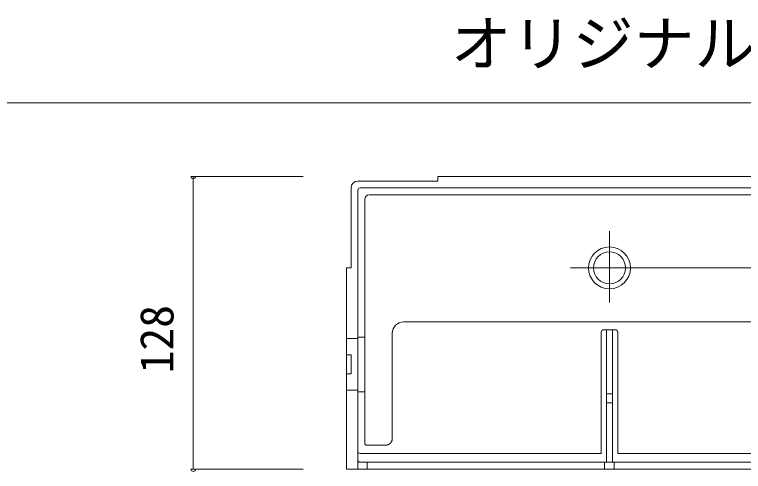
# Model space of a CAD drawing. Units: millimetres, scale not verified. Extents: x -6713 to 1917, y -1364 to 1364.
# Drawn here: x -6187.1 to -5868.4, y 1123.4 to 1323.1 of the extents above; entities that cross this region are included whole.
import ezdxf
from ezdxf.enums import TextEntityAlignment as Align

# ---------------------------------------------------------------- set-up
doc = ezdxf.new("R2010")
doc.units = ezdxf.units.MM
doc.header["$LTSCALE"] = 10
doc.linetypes.add('USER5', pattern=[24, 12, -5, 2, -5])
for name, color, linetype, lineweight in [('0-5_A-6', 7, 'Continuous', 18), ('0-8_A-A', 3, 'Continuous', 18), ('F-4', 7, 'Continuous', 18), ('F-6', 7, 'Continuous', 18)]:
    doc.layers.add(name, color=color, linetype=linetype, lineweight=lineweight)
doc.styles.add('ＭＳ ゴシック', font='')
doc.styles.get('ＭＳ ゴシック').set_extended_font_data('MS Gothic')

msp = doc.modelspace()

# ---------------------------------------------------------------- linework, layer by layer
at = {"layer": '0-5_A-6'}
for p, q in [((-6107.95, 1252.36), (-6109.95, 1252.36)), ((-6108.95, 1252.36), (-6108.95, 1124.36)), ((-6108.95, 1252.36), (-6060.95, 1252.36)), ((-6107.95, 1124.36), (-6109.95, 1124.36)), ((-6108.95, 1124.36), (-6060.95, 1124.36))]:
    msp.add_line(p, q, dxfattribs=at)
for centre in [(-6108.95, 1252.36), (-6108.95, 1124.36)]:
    msp.add_arc(centre, 1, 180, 0, dxfattribs=at)
at = {"layer": '0-8_A-A'}
for p, q in [((-6001.99, 1250.36), (-6001.99, 1252.36)), ((-5631.99, 1252.36), (-6001.99, 1252.36)), ((-6036.99, 1250.36), (-6001.99, 1250.36)), ((-6039.99, 1212.36), (-6039.99, 1247.36)), ((-6036.99, 1124.36), (-6036.99, 1246.36)), ((-6035.99, 1247.36), (-5597.99, 1247.36)), ((-6031.97, 1244.34), (-5602.3, 1244.34)), ((-6033.97, 1135.81), (-6033.97, 1242.34)), ((-6041.99, 1212.36), (-6041.99, 1124.36)), ((-6039.99, 1212.36), (-6041.99, 1212.36)), ((-6016.94, 1188.72), (-5817.99, 1188.72)), ((-6021.94, 1137.81), (-6021.94, 1183.72)), ((-5930.57, 1131.23), (-5930.57, 1184.3)), ((-5924.4, 1185.3), (-5929.57, 1185.3)), ((-5928.29, 1127.36), (-5928.29, 1185.3)), ((-5925.69, 1127.36), (-5925.69, 1185.3)), ((-5923.4, 1131.23), (-5923.4, 1184.3)), ((-6036.99, 1181.42), (-6041.99, 1181.42)), ((-6036.99, 1182.13), (-6033.97, 1182.13)), ((-6039.99, 1174.28), (-6041.99, 1174.28)), ((-6039.99, 1165.98), (-6039.99, 1174.28)), ((-6039.99, 1165.98), (-6041.99, 1165.98)), ((-6041.99, 1158.84), (-6036.99, 1158.84)), ((-6033.97, 1158.13), (-6036.99, 1158.13)), ((-5925.69, 1157.36), (-5928.29, 1157.36)), ((-5925.69, 1153.34), (-5928.29, 1153.34)), ((-6032.97, 1134.81), (-6024.94, 1134.81)), ((-5930.57, 1131.23), (-6035.99, 1131.23)), ((-5820.57, 1131.23), (-5923.4, 1131.23)), ((-6035.99, 1127.36), (-5597.99, 1127.36)), ((-6032.99, 1124.36), (-6032.99, 1127.36)), ((-5929.09, 1127.36), (-5929.09, 1124.36)), ((-5924.89, 1127.36), (-5924.89, 1124.36)), ((-6041.99, 1124.36), (-5591.99, 1124.36))]:
    msp.add_line(p, q, dxfattribs=at)
at = {"layer": '0-8_A-A', "linetype": 'USER5'}
for p, q in [((-5926.99, 1197.24), (-5926.99, 1228.48)), ((-5943.98, 1212.36), (-5689.3, 1212.36))]:
    msp.add_line(p, q, dxfattribs=at)
at = {"layer": '0-8_A-A'}
for points in [[(-6021.95, 1137.54), (-6021.95, 1137.57), (-6021.95, 1137.61), (-6021.95, 1137.64), (-6021.95, 1137.66), (-6021.94, 1137.69), (-6021.94, 1137.71), (-6021.94, 1137.73), (-6021.94, 1137.75), (-6021.94, 1137.76), (-6021.94, 1137.77), (-6021.94, 1137.81)], [(-6024.94, 1134.81), (-6024.91, 1134.81), (-6024.9, 1134.82), (-6024.88, 1134.82), (-6024.87, 1134.82), (-6024.85, 1134.82), (-6024.83, 1134.82), (-6024.8, 1134.82), (-6024.78, 1134.82), (-6024.75, 1134.82), (-6024.72, 1134.82), (-6024.68, 1134.83), (-6024.64, 1134.83), (-6024.6, 1134.83), (-6024.56, 1134.84), (-6024.51, 1134.84), (-6024.47, 1134.85), (-6024.42, 1134.86), (-6024.36, 1134.87), (-6024.31, 1134.88), (-6024.25, 1134.89), (-6024.19, 1134.91), (-6024.13, 1134.92), (-6024.07, 1134.94), (-6024, 1134.96), (-6023.94, 1134.98), (-6023.88, 1135.01), (-6023.82, 1135.03), (-6023.75, 1135.06), (-6023.69, 1135.08), (-6023.63, 1135.11), (-6023.57, 1135.14), (-6023.51, 1135.18), (-6023.45, 1135.21), (-6023.39, 1135.24), (-6023.33, 1135.28), (-6023.27, 1135.32), (-6023.21, 1135.36), (-6023.16, 1135.4), (-6023.1, 1135.44)], [(-6023.1, 1135.44), (-6023.05, 1135.49), (-6022.99, 1135.53), (-6022.94, 1135.58), (-6022.89, 1135.62), (-6022.84, 1135.67), (-6022.79, 1135.72), (-6022.74, 1135.77), (-6022.69, 1135.83), (-6022.65, 1135.88), (-6022.6, 1135.93), (-6022.56, 1135.99), (-6022.52, 1136.04), (-6022.48, 1136.1), (-6022.44, 1136.16), (-6022.4, 1136.21), (-6022.36, 1136.27), (-6022.33, 1136.33), (-6022.3, 1136.39), (-6022.27, 1136.45), (-6022.24, 1136.51), (-6022.21, 1136.57), (-6022.18, 1136.63), (-6022.16, 1136.69), (-6022.13, 1136.75), (-6022.11, 1136.81), (-6022.09, 1136.87), (-6022.07, 1136.93), (-6022.05, 1136.99), (-6022.04, 1137.05), (-6022.02, 1137.11), (-6022.01, 1137.17), (-6022, 1137.22), (-6021.99, 1137.27), (-6021.98, 1137.32), (-6021.97, 1137.37), (-6021.96, 1137.42), (-6021.96, 1137.46), (-6021.95, 1137.5), (-6021.95, 1137.54)]]:
    msp.add_lwpolyline(points, dxfattribs=at)
for radius in [9.17, 7]:
    msp.add_circle((-5926.99, 1212.36), radius, dxfattribs=at)
for centre, radius, start, end in [((-6036.99, 1247.36), 3, 90, 180), ((-6035.99, 1246.36), 1, 90, 180), ((-6031.97, 1242.34), 2, 90, 180), ((-6016.94, 1183.72), 5, 90, 180), ((-5929.57, 1184.3), 1, 90, 180), ((-5924.4, 1184.3), 1, 0, 90), ((-6032.97, 1135.81), 1, 180, 270), ((-6035.99, 1132.23), 1, 180, 270), ((-6035.99, 1128.36), 1, 180, 270)]:
    msp.add_arc(centre, radius, start, end, dxfattribs=at)
at = {"layer": 'F-4', "color": 3}
msp.add_line((-2896.5, 1284.59), (-6713.2, 1284.59), dxfattribs=at)

# ---------------------------------------------------------------- texts
at = {"layer": '0-5_A-6', "style": 'ＭＳ ゴシック'}
msp.add_text('128', height=14.66, rotation=90, dxfattribs=at).set_placement((-6113.22, 1166.21), align=Align.BOTTOM_LEFT)
at = {"layer": 'F-6', "style": 'ＭＳ ゴシック'}
msp.add_text('オリジナル製品パーツ組立構成参考図', height=19.54, dxfattribs=at).set_placement((-5996.4, 1294.89), align=Align.BOTTOM_LEFT)

doc.saveas('drawing.dxf')
